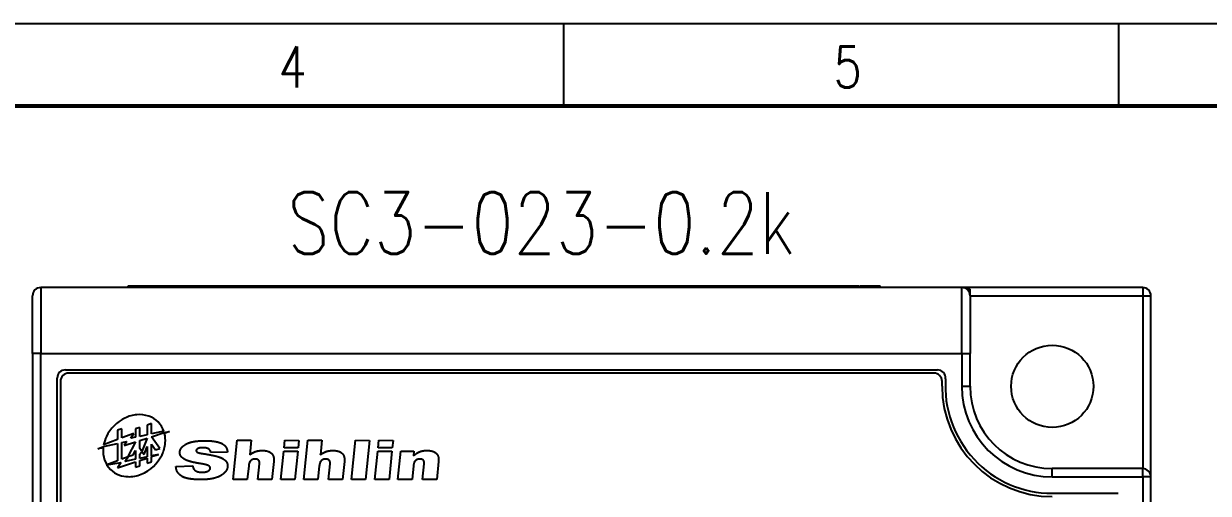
# Model space of a CAD drawing. Header units: millimetres. Extents: x -1721 to 4288, y -273 to 2028.
# Drawn here: x 528.4 to 586, y 442.3 to 465.1 of the extents above; entities that cross this region are included whole.
import ezdxf
from ezdxf.enums import TextEntityAlignment as Align

# ---------------------------------------------------------------- set-up
doc = ezdxf.new("R2010")
doc.units = ezdxf.units.MM
doc.header["$LTSCALE"] = 5
doc.header["$MEASUREMENT"] = 0
doc.layers.get('0').update_dxf_attribs({"linetype": 'CONTINUOUS'})
doc.layers.add('2', color=2, linetype='CONTINUOUS')
doc.layers.add('圖框', color=7, linetype='CONTINUOUS')
doc.styles.add('標楷體', font='simplex.shx', dxfattribs={"width": 0.8, "bigfont": 'chineset.shx'})

# ---------------------------------------------------------------- blocks, each defined once
blk = doc.blocks.new('圖框')
at = {"layer": '圖框'}
for p, q in [((279, 185), (0, 185)), ((139.5, 185), (139.5, 181)), ((166.5, 185), (166.5, 181))]:
    blk.add_line(p, q, dxfattribs=at)
at = {"layer": '圖框', "const_width": 0.2}
for points in [[(4, 4), (275, 4), (275, 181), (4, 181)], [(4, 181), (275, 181), (275, 4), (4, 4)]]:
    blk.add_lwpolyline(points, close=True, dxfattribs=at)
at = {"layer": '圖框', "style": '標楷體', "width": 0.8}
for s, p in [('4', (125.637, 181.896)), ('5', (152.637, 181.896))]:
    blk.add_text(s, height=2, dxfattribs=at).set_placement(p)

msp = doc.modelspace()

# ---------------------------------------------------------------- linework, layer by layer
at = {"layer": '圖框'}
for p, q in [((533.48, 452.372), (533.61, 452.372)), ((533.48, 452.292), (533.48, 452.372)), ((533.61, 452.292), (533.61, 452.372)), ((533.638, 452.292), (533.638, 452.372)), ((533.89, 452.292), (533.89, 452.372)), ((534.092, 452.292), (534.092, 452.372)), ((534.163, 452.292), (534.163, 452.372)), ((534.297, 452.292), (534.297, 452.372)), ((534.367, 452.292), (534.367, 452.372)), ((534.558, 452.292), (534.558, 452.372)), ((534.75, 452.292), (534.75, 452.372)), ((534.82, 452.292), (534.82, 452.372)), ((534.82, 452.372), (534.959, 452.372)), ((534.959, 452.292), (534.959, 452.372)), ((534.959, 452.372), (535.489, 452.372)), ((535.489, 452.372), (535.633, 452.372)), ((535.489, 452.292), (535.489, 452.372)), ((535.633, 452.372), (535.723, 452.372)), ((535.633, 452.292), (535.633, 452.372)), ((535.723, 452.372), (536.062, 452.372)), ((535.723, 452.292), (535.723, 452.372)), ((536.062, 452.292), (536.062, 452.372)), ((536.062, 452.372), (536.153, 452.372)), ((536.153, 452.292), (536.153, 452.372)), ((536.297, 452.292), (536.297, 452.372)), ((536.382, 452.292), (536.382, 452.372)), ((536.612, 452.292), (536.612, 452.372)), ((536.842, 452.292), (536.842, 452.372)), ((536.928, 452.292), (536.928, 452.372)), ((537.012, 452.292), (537.012, 452.372)), ((537.061, 452.292), (537.061, 452.372)), ((537.131, 452.292), (537.131, 452.372)), ((537.322, 452.292), (537.322, 452.372)), ((537.514, 452.292), (537.514, 452.372)), ((537.584, 452.372), (537.611, 452.372)), ((537.584, 452.292), (537.584, 452.372)), ((537.611, 452.292), (537.611, 452.372)), ((537.611, 452.372), (537.759, 452.372)), ((537.759, 452.292), (537.759, 452.372)), ((537.807, 452.292), (537.807, 452.372)), ((537.947, 452.372), (538.054, 452.372)), ((537.947, 452.292), (537.947, 452.372)), ((538.054, 452.292), (538.054, 452.372)), ((538.306, 452.292), (538.306, 452.372)), ((538.508, 452.292), (538.508, 452.372)), ((538.579, 452.292), (538.579, 452.372)), ((538.623, 452.292), (538.623, 452.372)), ((538.724, 452.372), (538.815, 452.372)), ((538.724, 452.292), (538.724, 452.372)), ((538.815, 452.372), (539.153, 452.372)), ((538.815, 452.292), (538.815, 452.372)), ((539.153, 452.292), (539.153, 452.372)), ((539.153, 452.372), (539.244, 452.372)), ((539.244, 452.292), (539.244, 452.372)), ((539.339, 452.292), (539.339, 452.372)), ((539.358, 452.372), (539.398, 452.372)), ((539.358, 452.292), (539.358, 452.372)), ((539.398, 452.292), (539.398, 452.372)), ((539.398, 452.372), (539.666, 452.372)), ((539.666, 452.292), (539.666, 452.372)), ((539.793, 452.292), (539.793, 452.372)), ((539.794, 452.292), (539.794, 452.372)), ((539.795, 452.292), (539.795, 452.372)), ((539.798, 452.292), (539.798, 452.372)), ((539.821, 452.372), (539.911, 452.372)), ((539.821, 452.292), (539.821, 452.372)), ((539.911, 452.372), (540.25, 452.372)), ((539.911, 452.292), (539.911, 452.372)), ((540.25, 452.292), (540.25, 452.372)), ((540.25, 452.372), (540.34, 452.372)), ((540.34, 452.372), (540.342, 452.372)), ((540.34, 452.292), (540.34, 452.372)), ((540.342, 452.292), (540.342, 452.372)), ((540.342, 452.372), (540.37, 452.372)), ((540.37, 452.292), (540.37, 452.372)), ((540.523, 452.292), (540.523, 452.372)), ((540.523, 452.372), (540.954, 452.372)), ((540.954, 452.292), (540.954, 452.372)), ((540.985, 452.292), (540.985, 452.372)), ((541.015, 452.292), (541.015, 452.372)), ((541.015, 452.372), (541.283, 452.372)), ((541.283, 452.372), (541.294, 452.372)), ((541.283, 452.292), (541.283, 452.372)), ((541.294, 452.372), (541.383, 452.372)), ((541.294, 452.292), (541.294, 452.372)), ((541.383, 452.372), (541.438, 452.372)), ((541.383, 452.292), (541.383, 452.372)), ((541.438, 452.372), (541.522, 452.372)), ((541.438, 452.292), (541.438, 452.372)), ((541.522, 452.372), (541.845, 452.372)), ((541.522, 452.292), (541.522, 452.372)), ((541.845, 452.292), (541.845, 452.372)), ((541.845, 452.372), (541.956, 452.372)), ((541.956, 452.292), (541.956, 452.372)), ((541.956, 452.372), (542.005, 452.372)), ((542.005, 452.372), (542.124, 452.372)), ((542.005, 452.292), (542.005, 452.372)), ((542.124, 452.292), (542.124, 452.372)), ((542.397, 452.292), (542.397, 452.372)), ((542.466, 452.292), (542.466, 452.372)), ((542.466, 452.372), (542.913, 452.372)), ((542.913, 452.292), (542.913, 452.372)), ((542.999, 452.292), (542.999, 452.372)), ((542.999, 452.372), (543.057, 452.372)), ((543.057, 452.292), (543.057, 452.372)), ((543.057, 452.372), (543.487, 452.372)), ((543.487, 452.292), (543.487, 452.372)), ((543.487, 452.372), (543.497, 452.372)), ((543.497, 452.292), (543.497, 452.372)), ((543.563, 452.292), (543.563, 452.372)), ((543.563, 452.372), (543.578, 452.372)), ((543.578, 452.292), (543.578, 452.372)), ((543.578, 452.372), (544.025, 452.372)), ((544.025, 452.372), (544.121, 452.372)), ((544.025, 452.292), (544.025, 452.372)), ((544.121, 452.372), (544.13, 452.372)), ((544.121, 452.292), (544.121, 452.372)), ((544.13, 452.292), (544.13, 452.372)), ((544.223, 452.292), (544.223, 452.372)), ((544.463, 452.292), (544.463, 452.372)), ((544.595, 452.292), (544.595, 452.372)), ((544.694, 452.292), (544.694, 452.372)), ((544.731, 452.372), (544.974, 452.372)), ((544.731, 452.292), (544.731, 452.372)), ((544.974, 452.372), (545.064, 452.372)), ((544.974, 452.292), (544.974, 452.372)), ((545.064, 452.292), (545.064, 452.372)), ((545.064, 452.372), (545.307, 452.372)), ((545.307, 452.372), (545.329, 452.372)), ((545.307, 452.292), (545.307, 452.372)), ((545.329, 452.292), (545.329, 452.372)), ((545.398, 452.372), (545.489, 452.372)), ((545.398, 452.292), (545.398, 452.372)), ((545.489, 452.372), (545.616, 452.372)), ((545.489, 452.292), (545.489, 452.372)), ((545.616, 452.372), (545.844, 452.372)), ((545.616, 452.292), (545.616, 452.372)), ((545.844, 452.292), (545.844, 452.372)), ((545.844, 452.372), (545.961, 452.372)), ((545.961, 452.292), (545.961, 452.372)), ((545.966, 452.372), (546.004, 452.372)), ((545.966, 452.292), (545.966, 452.372)), ((546.004, 452.372), (546.02, 452.372)), ((546.004, 452.292), (546.004, 452.372)), ((546.02, 452.292), (546.02, 452.372)), ((546.02, 452.372), (546.288, 452.372)), ((546.288, 452.292), (546.288, 452.372)), ((546.288, 452.372), (546.359, 452.372)), ((546.359, 452.292), (546.359, 452.372)), ((546.359, 452.372), (546.404, 452.372)), ((546.404, 452.292), (546.404, 452.372)), ((546.497, 452.292), (546.497, 452.372)), ((546.737, 452.292), (546.737, 452.372)), ((546.869, 452.292), (546.869, 452.372)), ((546.968, 452.372), (547.385, 452.372)), ((546.968, 452.292), (546.968, 452.372)), ((547.385, 452.292), (547.385, 452.372)), ((547.605, 452.292), (547.605, 452.372)), ((547.826, 452.372), (547.93, 452.372)), ((547.826, 452.292), (547.826, 452.372)), ((547.93, 452.372), (548.042, 452.372)), ((547.93, 452.292), (547.93, 452.372)), ((548.042, 452.292), (548.042, 452.372)), ((548.042, 452.372), (548.086, 452.372)), ((548.086, 452.292), (548.086, 452.372)), ((548.199, 452.372), (548.302, 452.372)), ((548.199, 452.292), (548.199, 452.372)), ((548.302, 452.292), (548.302, 452.372)), ((548.428, 452.292), (548.428, 452.372)), ((548.433, 452.292), (548.433, 452.372)), ((548.433, 452.372), (548.88, 452.372)), ((548.88, 452.292), (548.88, 452.372)), ((548.951, 452.292), (548.951, 452.372)), ((549.005, 452.292), (549.005, 452.372)), ((549.024, 452.372), (549.108, 452.372)), ((549.024, 452.292), (549.024, 452.372)), ((549.108, 452.372), (549.431, 452.372)), ((549.108, 452.292), (549.108, 452.372)), ((549.431, 452.292), (549.431, 452.372)), ((549.431, 452.372), (549.542, 452.372)), ((549.542, 452.292), (549.542, 452.372)), ((549.542, 452.372), (549.61, 452.372)), ((549.61, 452.372), (549.684, 452.372)), ((549.61, 452.292), (549.61, 452.372)), ((549.684, 452.292), (549.684, 452.372)), ((549.783, 452.292), (549.783, 452.372)), ((550.041, 452.292), (550.041, 452.372)), ((550.29, 452.292), (550.29, 452.372)), ((550.33, 452.292), (550.33, 452.372)), ((550.42, 452.292), (550.42, 452.372)), ((550.42, 452.372), (550.688, 452.372)), ((550.688, 452.292), (550.688, 452.372)), ((550.707, 452.372), (550.817, 452.372)), ((550.707, 452.292), (550.707, 452.372)), ((550.817, 452.292), (550.817, 452.372)), ((550.842, 452.372), (550.927, 452.372)), ((550.842, 452.292), (550.842, 452.372)), ((550.927, 452.372), (551.249, 452.372)), ((550.927, 452.292), (550.927, 452.372)), ((551.249, 452.292), (551.249, 452.372)), ((551.249, 452.372), (551.361, 452.372)), ((551.361, 452.292), (551.361, 452.372)), ((551.455, 452.372), (551.511, 452.372)), ((551.455, 452.292), (551.455, 452.372)), ((551.511, 452.372), (551.54, 452.372)), ((551.511, 452.292), (551.511, 452.372)), ((551.54, 452.292), (551.54, 452.372)), ((551.542, 452.292), (551.542, 452.372)), ((551.542, 452.372), (551.989, 452.372)), ((551.989, 452.292), (551.989, 452.372)), ((551.989, 452.372), (552.053, 452.372)), ((552.053, 452.292), (552.053, 452.372)), ((552.053, 452.372), (552.133, 452.372)), ((552.133, 452.292), (552.133, 452.372)), ((552.133, 452.372), (552.58, 452.372)), ((552.58, 452.292), (552.58, 452.372)), ((552.675, 452.292), (552.675, 452.372)), ((552.724, 452.372), (552.815, 452.372)), ((552.724, 452.292), (552.724, 452.372)), ((552.815, 452.372), (552.942, 452.372)), ((552.815, 452.292), (552.815, 452.372)), ((552.942, 452.372), (553.169, 452.372)), ((552.942, 452.292), (552.942, 452.372)), ((553.169, 452.292), (553.169, 452.372)), ((553.169, 452.372), (553.287, 452.372)), ((553.287, 452.292), (553.287, 452.372)), ((553.287, 452.372), (553.346, 452.372)), ((553.346, 452.292), (553.346, 452.372)), ((553.346, 452.372), (553.614, 452.372)), ((553.614, 452.292), (553.614, 452.372)), ((553.614, 452.372), (553.768, 452.372)), ((553.768, 452.372), (553.853, 452.372)), ((553.768, 452.292), (553.768, 452.372)), ((553.853, 452.372), (554.175, 452.372)), ((553.853, 452.292), (553.853, 452.372)), ((554.175, 452.292), (554.175, 452.372)), ((554.175, 452.372), (554.287, 452.372)), ((554.287, 452.372), (554.429, 452.372)), ((554.287, 452.292), (554.287, 452.372)), ((554.429, 452.292), (554.429, 452.372)), ((554.527, 452.292), (554.527, 452.372)), ((554.786, 452.292), (554.786, 452.372)), ((555.035, 452.292), (555.035, 452.372)), ((555.149, 452.292), (555.149, 452.372)), ((555.149, 452.372), (555.297, 452.372)), ((555.297, 452.292), (555.297, 452.372)), ((555.462, 452.292), (555.462, 452.372)), ((555.483, 452.292), (555.483, 452.372)), ((555.576, 452.292), (555.576, 452.372)), ((555.816, 452.292), (555.816, 452.372)), ((555.948, 452.292), (555.948, 452.372)), ((556.047, 452.372), (556.136, 452.372)), ((556.047, 452.292), (556.047, 452.372)), ((556.136, 452.292), (556.136, 452.372)), ((556.222, 452.292), (556.222, 452.372)), ((556.452, 452.292), (556.452, 452.372)), ((556.681, 452.292), (556.681, 452.372)), ((556.767, 452.292), (556.767, 452.372)), ((556.767, 452.372), (556.935, 452.372)), ((556.935, 452.292), (556.935, 452.372)), ((556.935, 452.372), (557.044, 452.372)), ((557.044, 452.292), (557.044, 452.372)), ((557.044, 452.372), (557.149, 452.372)), ((557.149, 452.372), (557.15, 452.372)), ((557.149, 452.292), (557.149, 452.372)), ((557.15, 452.372), (557.227, 452.372)), ((557.15, 452.292), (557.15, 452.372)), ((557.227, 452.372), (557.294, 452.372)), ((557.227, 452.292), (557.227, 452.372)), ((557.294, 452.292), (557.294, 452.372)), ((557.294, 452.372), (557.422, 452.372)), ((557.422, 452.292), (557.422, 452.372)), ((557.592, 452.292), (557.592, 452.372)), ((557.592, 452.372), (558.022, 452.372)), ((558.022, 452.292), (558.022, 452.372)), ((558.022, 452.372), (558.264, 452.372)), ((558.264, 452.372), (558.354, 452.372)), ((558.264, 452.292), (558.264, 452.372)), ((558.354, 452.292), (558.354, 452.372)), ((558.354, 452.372), (558.598, 452.372)), ((558.598, 452.372), (558.681, 452.372)), ((558.598, 452.292), (558.598, 452.372)), ((558.681, 452.292), (558.681, 452.372)), ((558.689, 452.372), (558.86, 452.372)), ((558.689, 452.292), (558.689, 452.372)), ((558.86, 452.292), (558.86, 452.372)), ((559.115, 452.292), (559.115, 452.372)), ((559.263, 452.292), (559.263, 452.372)), ((559.318, 452.292), (559.318, 452.372)), ((559.383, 452.372), (559.489, 452.372)), ((559.383, 452.292), (559.383, 452.372)), ((559.489, 452.292), (559.489, 452.372)), ((559.489, 452.372), (559.933, 452.372)), ((559.933, 452.372), (560.004, 452.372)), ((559.933, 452.292), (559.933, 452.372)), ((560.004, 452.372), (560.01, 452.372)), ((560.004, 452.292), (560.004, 452.372)), ((560.01, 452.292), (560.01, 452.372)), ((560.101, 452.372), (560.216, 452.372)), ((560.101, 452.292), (560.101, 452.372)), ((560.216, 452.372), (560.653, 452.372)), ((560.216, 452.292), (560.216, 452.372)), ((560.653, 452.292), (560.653, 452.372)), ((560.653, 452.372), (560.804, 452.372)), ((560.804, 452.292), (560.804, 452.372)), ((560.804, 452.372), (560.816, 452.372)), ((560.816, 452.292), (560.816, 452.372)), ((561.049, 452.292), (561.049, 452.372)), ((561.049, 452.372), (561.655, 452.372)), ((561.655, 452.292), (561.655, 452.372)), ((561.85, 452.372), (561.857, 452.372)), ((561.85, 452.292), (561.85, 452.372)), ((561.857, 452.372), (561.946, 452.372)), ((561.857, 452.292), (561.857, 452.372)), ((561.946, 452.372), (562.145, 452.372)), ((561.946, 452.292), (561.946, 452.372)), ((562.145, 452.372), (562.202, 452.372)), ((562.145, 452.292), (562.145, 452.372)), ((562.202, 452.372), (562.402, 452.372)), ((562.202, 452.292), (562.202, 452.372)), ((562.402, 452.292), (562.402, 452.372)), ((562.402, 452.372), (562.498, 452.372)), ((562.498, 452.292), (562.498, 452.372)), ((562.498, 452.372), (562.548, 452.372)), ((562.548, 452.292), (562.548, 452.372)), ((562.548, 452.372), (562.607, 452.372)), ((562.607, 452.372), (562.704, 452.372)), ((562.607, 452.292), (562.607, 452.372)), ((562.704, 452.372), (562.774, 452.372)), ((562.704, 452.292), (562.704, 452.372)), ((562.774, 452.372), (563.087, 452.372)), ((562.774, 452.292), (562.774, 452.372)), ((563.087, 452.372), (563.158, 452.372)), ((563.087, 452.292), (563.087, 452.372)), ((563.158, 452.292), (563.158, 452.372)), ((563.158, 452.372), (563.26, 452.372)), ((563.26, 452.372), (563.369, 452.372)), ((563.26, 452.292), (563.26, 452.372)), ((563.369, 452.372), (563.55, 452.372)), ((563.369, 452.292), (563.369, 452.372)), ((563.55, 452.292), (563.55, 452.372)), ((563.82, 452.292), (563.82, 452.372)), ((563.977, 452.292), (563.977, 452.372)), ((564.107, 452.372), (564.132, 452.372)), ((564.107, 452.292), (564.107, 452.372)), ((564.132, 452.292), (564.132, 452.372)), ((564.132, 452.372), (564.605, 452.372)), ((564.605, 452.372), (564.888, 452.372)), ((564.605, 452.292), (564.605, 452.372)), ((564.888, 452.292), (564.888, 452.372)), ((564.891, 452.372), (565.075, 452.372)), ((564.891, 452.292), (564.891, 452.372)), ((565.075, 452.292), (565.075, 452.372)), ((565.075, 452.372), (565.359, 452.372)), ((565.359, 452.292), (565.359, 452.372)), ((565.359, 452.372), (565.522, 452.372)), ((565.522, 452.372), (565.612, 452.372)), ((565.522, 452.292), (565.522, 452.372)), ((565.612, 452.372), (565.953, 452.372)), ((565.612, 452.292), (565.612, 452.372)), ((565.953, 452.292), (565.953, 452.372)), ((565.953, 452.372), (566.071, 452.372)), ((566.071, 452.292), (566.071, 452.372)), ((566.313, 452.292), (566.313, 452.372)), ((566.395, 452.372), (566.498, 452.372)), ((566.395, 452.292), (566.395, 452.372)), ((566.498, 452.292), (566.498, 452.372)), ((566.498, 452.372), (566.556, 452.372)), ((566.556, 452.292), (566.556, 452.372)), ((566.556, 452.372), (566.57, 452.372)), ((566.57, 452.292), (566.57, 452.372)), ((566.669, 452.292), (566.669, 452.372)), ((566.922, 452.292), (566.922, 452.372)), ((567.062, 452.292), (567.062, 452.372)), ((567.167, 452.292), (567.167, 452.372)), ((567.167, 452.372), (567.303, 452.372)), ((567.303, 452.372), (567.399, 452.372)), ((567.303, 452.292), (567.303, 452.372)), ((567.399, 452.372), (567.757, 452.372)), ((567.399, 452.292), (567.399, 452.372)), ((567.757, 452.292), (567.757, 452.372)), ((567.757, 452.372), (567.853, 452.372)), ((567.853, 452.372), (568.016, 452.372)), ((567.853, 452.292), (567.853, 452.372)), ((568.016, 452.292), (568.016, 452.372)), ((568.016, 452.372), (568.3, 452.372)), ((568.3, 452.292), (568.3, 452.372)), ((568.3, 452.372), (568.35, 452.372)), ((568.35, 452.292), (568.35, 452.372)), ((568.35, 452.372), (568.464, 452.372)), ((568.464, 452.372), (568.553, 452.372)), ((568.464, 452.292), (568.464, 452.372)), ((568.553, 452.372), (568.894, 452.372)), ((568.553, 452.292), (568.553, 452.372)), ((568.894, 452.292), (568.894, 452.372)), ((568.894, 452.372), (569.012, 452.372)), ((569.012, 452.292), (569.012, 452.372)), ((569.071, 452.292), (569.071, 452.372)), ((569.119, 452.372), (569.216, 452.372)), ((569.119, 452.292), (569.119, 452.372)), ((569.216, 452.372), (569.286, 452.372)), ((569.216, 452.292), (569.216, 452.372)), ((569.286, 452.372), (569.6, 452.372)), ((569.286, 452.292), (569.286, 452.372)), ((569.6, 452.372), (569.67, 452.372)), ((569.6, 452.292), (569.6, 452.372)), ((569.67, 452.292), (569.67, 452.372)), ((569.67, 452.372), (569.772, 452.372)), ((569.772, 452.292), (569.772, 452.372)), ((570.047, 452.292), (570.047, 452.372)), ((528.823, 449.092), (528.823, 451.892)), ((529.223, 452.292), (529.223, 449.092)), ((574.023, 452.292), (529.223, 452.292)), ((582.823, 452.292), (574.023, 452.292)), ((574.023, 449.092), (574.023, 452.292)), ((574.263, 452.212), (574.423, 452.212)), ((574.423, 451.892), (574.423, 452.212)), ((574.423, 451.892), (582.823, 451.892)), ((574.423, 451.892), (574.423, 449.092)), ((582.823, 452.292), (582.823, 451.892)), ((582.823, 451.892), (583.223, 451.892)), ((582.823, 451.892), (582.823, 443.492)), ((583.223, 443.092), (583.223, 451.892)), ((529.223, 449.092), (528.823, 449.092)), ((528.823, 449.092), (528.823, 410.207)), ((529.223, 410.207), (529.223, 449.092)), ((529.223, 449.092), (574.023, 449.092)), ((574.023, 449.092), (574.023, 447.492)), ((574.023, 449.092), (574.423, 449.092)), ((574.423, 447.492), (574.423, 449.092)), ((530.423, 448.292), (572.837, 448.292)), ((530.023, 426.852), (530.023, 447.892)), ((530.183, 447.732), (530.183, 427.012)), ((572.663, 448.132), (530.583, 448.132)), ((573.063, 447.492), (573.063, 447.732)), ((574.023, 447.492), (574.423, 447.492)), ((533.167, 445.427), (532.96, 445.36)), ((533.167, 444.982), (533.167, 445.427)), ((534.045, 445.494), (533.839, 445.427)), ((533.839, 445.427), (533.839, 445.016)), ((534.045, 445.06), (534.045, 445.494)), ((534.614, 445.679), (534.407, 445.611)), ((534.407, 445.611), (534.407, 445.137)), ((534.614, 445.18), (534.614, 445.679)), ((532.96, 444.903), (532.282, 444.643)), ((532.96, 445.36), (532.96, 444.903)), ((533.753, 445.207), (533.167, 444.982)), ((533.601, 444.965), (533.753, 445.207)), ((533.839, 445.016), (533.601, 444.965)), ((534.407, 445.137), (534.045, 445.06)), ((534.045, 444.855), (534.407, 444.973)), ((534.045, 444.475), (534.045, 444.855)), ((534.407, 444.973), (534.143, 444.327)), ((535.21, 445.307), (534.614, 445.18)), ((534.614, 445.04), (535.23, 445.24)), ((535.014, 444.468), (534.614, 445.04)), ((535.23, 445.24), (535.492, 445.291)), ((535.492, 445.291), (535.249, 445.193)), ((538.587, 442.965), (538.781, 444.874)), ((538.781, 444.874), (539.464, 444.871)), ((539.464, 444.871), (539.392, 444.166)), ((541.061, 444.505), (541.097, 444.868)), ((541.097, 444.868), (541.782, 444.866)), ((541.782, 444.866), (541.744, 444.504)), ((542.021, 442.964), (542.216, 444.872)), ((542.216, 444.872), (542.9, 444.87)), ((542.9, 444.87), (542.827, 444.165)), ((544.334, 442.96), (544.529, 444.869)), ((544.529, 444.869), (545.212, 444.866)), ((545.212, 444.866), (545.017, 442.957)), ((545.639, 444.507), (545.676, 444.869)), ((545.676, 444.869), (546.36, 444.866)), ((546.36, 444.866), (546.322, 444.505)), ((531.994, 444.454), (532.269, 444.565)), ((532.261, 444.506), (531.994, 444.454)), ((532.269, 444.565), (532.96, 444.712)), ((532.96, 444.712), (532.96, 443.873)), ((533.167, 444.756), (533.412, 444.808)), ((533.167, 443.952), (533.167, 444.756)), ((533.412, 444.808), (533.287, 444.609)), ((533.287, 444.609), (533.839, 444.788)), ((533.839, 444.788), (533.46, 444.085)), ((533.718, 444.154), (533.839, 444.378)), ((533.839, 444.378), (533.839, 443.946)), ((534.143, 444.327), (534.045, 444.475)), ((534.045, 444.192), (534.147, 444.32)), ((534.147, 444.32), (534.246, 444.171)), ((534.246, 444.171), (534.407, 444.564)), ((534.407, 444.564), (534.407, 444.067)), ((534.614, 444.111), (534.614, 444.678)), ((534.614, 444.678), (534.8, 444.411)), ((534.8, 444.411), (535.014, 444.468)), ((538.307, 444.299), (537.496, 444.27)), ((540.902, 442.96), (541.044, 444.341)), ((541.044, 444.341), (541.728, 444.339)), ((541.744, 444.504), (541.061, 444.505)), ((541.728, 444.339), (541.586, 442.957)), ((545.481, 442.96), (545.623, 444.342)), ((545.623, 444.342), (546.306, 444.338)), ((546.322, 444.505), (545.639, 444.507)), ((546.306, 444.338), (546.165, 442.957)), ((546.6, 442.964), (546.741, 444.346)), ((546.741, 444.346), (547.378, 444.345)), ((547.378, 444.345), (547.353, 444.117)), ((532.96, 443.873), (532.445, 443.675)), ((532.445, 443.675), (533.122, 443.794)), ((532.96, 443.535), (533.839, 443.821)), ((533.122, 443.794), (532.96, 443.535)), ((533.468, 444.068), (533.167, 443.952)), ((533.324, 443.837), (533.468, 444.068)), ((533.839, 443.946), (533.324, 443.837)), ((533.46, 444.085), (533.718, 444.154)), ((533.839, 443.821), (533.839, 443.568)), ((534.045, 443.99), (534.045, 444.192)), ((534.407, 444.067), (534.045, 443.99)), ((534.045, 443.888), (534.407, 444.006)), ((534.045, 443.635), (534.045, 443.888)), ((534.407, 444.006), (534.407, 443.753)), ((534.407, 443.753), (534.614, 443.82)), ((534.614, 444.073), (534.954, 444.183)), ((534.954, 444.183), (534.614, 444.111)), ((534.614, 443.82), (534.614, 444.073)), ((539.782, 442.96), (539.86, 443.718)), ((540.559, 443.834), (540.469, 442.957)), ((543.217, 442.959), (543.294, 443.717)), ((543.994, 443.833), (543.905, 442.957)), ((547.796, 442.96), (547.873, 443.719)), ((548.571, 443.835), (548.483, 442.957)), ((533.839, 443.568), (534.045, 443.635)), ((535.8, 443.597), (536.62, 443.627)), ((539.337, 443.624), (539.27, 442.961)), ((542.772, 443.622), (542.705, 442.961)), ((547.35, 443.624), (547.283, 442.962)), ((578.423, 443.092), (578.423, 443.492)), ((582.823, 443.492), (578.423, 443.492)), ((578.423, 443.092), (582.823, 443.092)), ((582.823, 443.092), (582.823, 443.492)), ((582.823, 443.092), (582.823, 410.207)), ((583.223, 443.092), (582.823, 443.092)), ((583.223, 410.207), (583.223, 443.092)), ((539.27, 442.961), (538.587, 442.965)), ((540.469, 442.957), (539.782, 442.96)), ((541.586, 442.957), (540.902, 442.96)), ((542.705, 442.961), (542.021, 442.964)), ((543.905, 442.957), (543.217, 442.959)), ((545.017, 442.957), (544.334, 442.96)), ((546.165, 442.957), (545.481, 442.96)), ((547.283, 442.962), (546.6, 442.964)), ((548.483, 442.957), (547.796, 442.96)), ((578.423, 442.292), (581.623, 442.292))]:
    msp.add_line(p, q, dxfattribs=at)
msp.add_circle((578.423, 447.492), 2, dxfattribs=at)
for centre, radius, start, end in [((529.223, 451.892), 0.4, 90, 180), ((574.023, 451.892), 0.4, 0, 90), ((582.823, 451.892), 0.4, 0, 90), ((530.423, 447.892), 0.4, 90, 180), ((572.837, 447.892), 0.4, 355.90396, 90), ((530.583, 447.732), 0.4, 90, 180), ((572.663, 447.732), 0.4, 0, 90), ((578.423, 447.492), 5.2, 175.90396, 270), ((578.423, 447.492), 5.36, 180, 270), ((578.423, 447.492), 4.4, 180, 270), ((578.423, 447.492), 4, 180, 270), ((534.039, 444.464), 1.652, 94.8852, 115.76188), ((534.019, 444.691), 1.424, 71.18042, 94.8852), ((534.101, 444.931), 1.171, 18.7521, 71.18042), ((534.165, 444.203), 1.942, 115.76187, 154.23812), ((533.904, 444.329), 1.652, 154.23812, 169.05084), ((533.863, 444.867), 1.424, 355.1148, 13.23484), ((533.678, 444.367), 1.424, 175.1148, 198.81958), ((533.905, 444.347), 1.652, 174.48089, 175.1148), ((533.636, 444.887), 1.652, 334.23812, 355.1148), ((533.439, 444.285), 1.171, 198.81958, 251.18042), ((533.375, 445.013), 1.942, 292.23252, 334.23812), ((533.52, 444.524), 1.424, 251.18042, 267.65366), ((533.517, 444.694), 1.594, 268.03956, 291.84662), ((582.823, 443.092), 0.4, 0, 90)]:
    msp.add_arc(centre, radius, start, end, dxfattribs=at)
for points, degree in [([(533.61, 452.372), (533.621, 452.372), (533.638, 452.372)], 2), ([(533.638, 452.372), (533.698, 452.372), (533.816, 452.372), (533.89, 452.372)], 2), ([(533.89, 452.372), (533.958, 452.372), (534.055, 452.372), (534.092, 452.372)], 2), ([(534.092, 452.372), (534.125, 452.372), (534.148, 452.372), (534.163, 452.372)], 2), ([(534.297, 452.372), (534.31, 452.372), (534.33, 452.372), (534.367, 452.372)], 2), ([(534.367, 452.372), (534.4, 452.372), (534.494, 452.372), (534.558, 452.372)], 2), ([(534.558, 452.372), (534.621, 452.372), (534.715, 452.372), (534.75, 452.372)], 2), ([(534.75, 452.372), (534.788, 452.372), (534.807, 452.372), (534.82, 452.372)], 2), ([(536.297, 452.372), (536.315, 452.372), (536.341, 452.372), (536.382, 452.372)], 2), ([(536.382, 452.372), (536.423, 452.372), (536.541, 452.372), (536.612, 452.372)], 2), ([(536.612, 452.372), (536.685, 452.372), (536.8, 452.372), (536.842, 452.372)], 2), ([(536.842, 452.372), (536.883, 452.372), (536.91, 452.372), (536.928, 452.372)], 2), ([(536.928, 452.372), (536.966, 452.372), (537.012, 452.372)], 2), ([(537.012, 452.372), (537.037, 452.372), (537.061, 452.372)], 2), ([(537.061, 452.372), (537.074, 452.372), (537.093, 452.372), (537.131, 452.372)], 2), ([(537.131, 452.372), (537.163, 452.372), (537.258, 452.372), (537.322, 452.372)], 2), ([(537.322, 452.372), (537.385, 452.372), (537.479, 452.372), (537.514, 452.372)], 2), ([(537.514, 452.372), (537.551, 452.372), (537.571, 452.372), (537.584, 452.372)], 2), ([(537.759, 452.372), (537.781, 452.372), (537.807, 452.372)], 2), ([(537.807, 452.372), (537.837, 452.372), (537.914, 452.372), (537.947, 452.372)], 2), ([(538.054, 452.372), (538.115, 452.372), (538.233, 452.372), (538.306, 452.372)], 2), ([(538.306, 452.372), (538.375, 452.372), (538.472, 452.372), (538.508, 452.372)], 2), ([(538.508, 452.372), (538.542, 452.372), (538.564, 452.372), (538.579, 452.372)], 2), ([(538.579, 452.372), (538.59, 452.372), (538.601, 452.372), (538.612, 452.372), (538.623, 452.372)], 4), ([(539.244, 452.372), (539.29, 452.372), (539.339, 452.372)], 2), ([(539.339, 452.372), (539.349, 452.372), (539.358, 452.372)], 2), ([(539.793, 452.372), (539.793, 452.372), (539.794, 452.372)], 2), ([(539.794, 452.372), (539.794, 452.372), (539.795, 452.372), (539.795, 452.372), (539.795, 452.372)], 4), ([(539.795, 452.372), (539.796, 452.372), (539.797, 452.372), (539.798, 452.372), (539.798, 452.372)], 4), ([(540.37, 452.372), (540.448, 452.372), (540.523, 452.372)], 2), ([(540.954, 452.372), (540.97, 452.372), (540.985, 452.372)], 2), ([(540.985, 452.372), (541.002, 452.372), (541.015, 452.372)], 2), ([(542.124, 452.372), (542.171, 452.372), (542.32, 452.372), (542.397, 452.372)], 2), ([(542.397, 452.372), (542.433, 452.372), (542.466, 452.372)], 2), ([(542.913, 452.372), (542.954, 452.372), (542.999, 452.372)], 2), ([(543.497, 452.372), (543.537, 452.372), (543.563, 452.372)], 2), ([(544.13, 452.372), (544.15, 452.372), (544.179, 452.372), (544.223, 452.372)], 2), ([(544.223, 452.372), (544.268, 452.372), (544.389, 452.372), (544.463, 452.372)], 2), ([(544.463, 452.372), (544.502, 452.372), (544.567, 452.372), (544.595, 452.372)], 2), ([(544.595, 452.372), (544.628, 452.372), (544.669, 452.372), (544.694, 452.372)], 2), ([(544.694, 452.372), (544.711, 452.372), (544.731, 452.372)], 2), ([(545.329, 452.372), (545.356, 452.372), (545.398, 452.372)], 2), ([(545.961, 452.372), (545.964, 452.372), (545.966, 452.372)], 2), ([(546.404, 452.372), (546.423, 452.372), (546.453, 452.372), (546.497, 452.372)], 2), ([(546.497, 452.372), (546.541, 452.372), (546.662, 452.372), (546.737, 452.372)], 2), ([(546.737, 452.372), (546.776, 452.372), (546.841, 452.372), (546.869, 452.372)], 2), ([(546.869, 452.372), (546.902, 452.372), (546.943, 452.372), (546.968, 452.372)], 2), ([(547.385, 452.372), (547.435, 452.372), (547.511, 452.372), (547.605, 452.372)], 2), ([(547.605, 452.372), (547.664, 452.372), (547.773, 452.372), (547.826, 452.372)], 2), ([(548.302, 452.372), (548.308, 452.372), (548.37, 452.372), (548.428, 452.372)], 2), ([(548.428, 452.372), (548.43, 452.372), (548.433, 452.372)], 2), ([(548.951, 452.372), (548.979, 452.372), (549.003, 452.372), (549.005, 452.372)], 2), ([(549.005, 452.372), (549.014, 452.372), (549.024, 452.372)], 2), ([(549.684, 452.372), (549.705, 452.372), (549.735, 452.372), (549.783, 452.372)], 2), ([(549.783, 452.372), (549.829, 452.372), (549.962, 452.372), (550.041, 452.372)], 2), ([(550.041, 452.372), (550.103, 452.372), (550.235, 452.372), (550.29, 452.372)], 2), ([(550.29, 452.372), (550.31, 452.372), (550.33, 452.372)], 2), ([(550.33, 452.372), (550.378, 452.372), (550.42, 452.372)], 2), ([(550.688, 452.372), (550.697, 452.372), (550.707, 452.372)], 2), ([(550.817, 452.372), (550.827, 452.372), (550.842, 452.372)], 2), ([(551.54, 452.372), (551.541, 452.372), (551.542, 452.372)], 2), ([(552.58, 452.372), (552.623, 452.372), (552.675, 452.372)], 2), ([(552.675, 452.372), (552.701, 452.372), (552.724, 452.372)], 2), ([(554.429, 452.372), (554.449, 452.372), (554.48, 452.372), (554.527, 452.372)], 2), ([(554.527, 452.372), (554.574, 452.372), (554.706, 452.372), (554.786, 452.372)], 2), ([(554.786, 452.372), (554.847, 452.372), (554.979, 452.372), (555.035, 452.372)], 2), ([(555.462, 452.372), (555.473, 452.372), (555.483, 452.372)], 2), ([(555.483, 452.372), (555.503, 452.372), (555.532, 452.372), (555.576, 452.372)], 2), ([(555.576, 452.372), (555.621, 452.372), (555.742, 452.372), (555.816, 452.372)], 2), ([(555.816, 452.372), (555.855, 452.372), (555.92, 452.372), (555.948, 452.372)], 2), ([(555.948, 452.372), (555.981, 452.372), (556.022, 452.372), (556.047, 452.372)], 2), ([(556.136, 452.372), (556.154, 452.372), (556.181, 452.372), (556.222, 452.372)], 2), ([(556.222, 452.372), (556.263, 452.372), (556.38, 452.372), (556.452, 452.372)], 2), ([(556.452, 452.372), (556.525, 452.372), (556.64, 452.372), (556.681, 452.372)], 2), ([(556.681, 452.372), (556.722, 452.372), (556.749, 452.372), (556.767, 452.372)], 2), ([(558.681, 452.372), (558.684, 452.372), (558.689, 452.372)], 2), ([(558.86, 452.372), (558.954, 452.372), (559.068, 452.372), (559.115, 452.372)], 2), ([(559.115, 452.372), (559.182, 452.372), (559.23, 452.372), (559.263, 452.372)], 2), ([(559.263, 452.372), (559.296, 452.372), (559.318, 452.372)], 2), ([(559.318, 452.372), (559.346, 452.372), (559.383, 452.372)], 2), ([(563.55, 452.372), (563.65, 452.372), (563.771, 452.372), (563.82, 452.372)], 2), ([(563.82, 452.372), (563.891, 452.372), (563.943, 452.372), (563.977, 452.372)], 2), ([(564.888, 452.372), (564.89, 452.372), (564.891, 452.372)], 2), ([(566.313, 452.372), (566.352, 452.372), (566.377, 452.372), (566.395, 452.372)], 2), ([(566.57, 452.372), (566.591, 452.372), (566.622, 452.372), (566.669, 452.372)], 2), ([(566.669, 452.372), (566.716, 452.372), (566.844, 452.372), (566.922, 452.372)], 2), ([(566.922, 452.372), (566.964, 452.372), (567.033, 452.372), (567.062, 452.372)], 2), ([(567.062, 452.372), (567.098, 452.372), (567.14, 452.372), (567.167, 452.372)], 2), ([(569.071, 452.372), (569.074, 452.372), (569.119, 452.372)], 2), ([(536.541, 444.779), (536.68, 444.817), (536.844, 444.839), (537.029, 444.849), (537.231, 444.848)], 4), ([(537.231, 444.848), (537.475, 444.848), (537.693, 444.829), (537.881, 444.787), (538.025, 444.715)], 4), ([(536.145, 444.582), (536.218, 444.648), (536.311, 444.702), (536.419, 444.745), (536.541, 444.779)], 4), ([(536.839, 444.289), (536.875, 444.267), (536.941, 444.249), (537.022, 444.233), (537.119, 444.22)], 4), ([(539.392, 444.166), (539.466, 444.22), (539.539, 444.266), (539.612, 444.301), (539.685, 444.325)], 4), ([(539.685, 444.325), (539.759, 444.35), (539.839, 444.366), (539.925, 444.373), (540.016, 444.372)], 4), ([(542.827, 444.165), (542.901, 444.219), (542.974, 444.265), (543.047, 444.301), (543.121, 444.325)], 4), ([(543.121, 444.325), (543.194, 444.349), (543.274, 444.365), (543.36, 444.373), (543.451, 444.373)], 4), ([(547.353, 444.117), (547.429, 444.183), (547.506, 444.239), (547.584, 444.284), (547.662, 444.314)], 4), ([(547.662, 444.314), (547.741, 444.345), (547.829, 444.365), (547.923, 444.374), (548.025, 444.373)], 4), ([(536.965, 443.739), (536.715, 443.777), (536.497, 443.826), (536.315, 443.885), (536.189, 443.964)], 4), ([(537.39, 443.631), (537.337, 443.664), (537.236, 443.691), (537.112, 443.716), (536.965, 443.739)], 4), ([(537.119, 444.22), (537.366, 444.183), (537.584, 444.144), (537.769, 444.102), (537.903, 444.055)], 4), ([(538.124, 443.255), (538.039, 443.179), (537.936, 443.117), (537.817, 443.069), (537.685, 443.032)], 4), ([(537.685, 443.032), (537.541, 442.992), (537.378, 442.968), (537.2, 442.957), (537.01, 442.957)], 4)]:
    msp.add_open_spline(points, degree=degree, dxfattribs=at)
for points, degree, knots in [([(534.163, 452.372), (534.19, 452.372), (534.26, 452.372), (534.297, 452.372)], 2, [-1.3220245, -1.3220245, -1.3220245, -1, -0.4245655, -0.4245655, -0.4245655]), ([(536.153, 452.372), (536.177, 452.372), (536.244, 452.372), (536.297, 452.372)], 2, [-1.556289, -1.556289, -1.556289, -1, -0.023058, -0.023058, -0.023058]), ([(538.623, 452.372), (538.655, 452.372), (538.705, 452.372), (538.724, 452.372)], 2, [-2, -2, -2, -1, -0.729988, -0.729988, -0.729988]), ([(539.666, 452.372), (539.691, 452.372), (539.759, 452.372), (539.793, 452.372)], 2, [-1.77793, -1.77793, -1.77793, -1, 0, 0, 0]), ([(548.086, 452.372), (548.126, 452.372), (548.186, 452.372), (548.199, 452.372)], 2, [-2, -2, -2, -1, -0.866374, -0.866374, -0.866374]), ([(548.88, 452.372), (548.881, 452.372), (548.922, 452.372), (548.951, 452.372)], 2, [-1.025145, -1.025145, -1.025145, -1, 0, 0, 0]), ([(551.361, 452.372), (551.369, 452.372), (551.421, 452.372), (551.455, 452.372)], 2, [-1.10049, -1.10049, -1.10049, -1, 0, 0, 0]), ([(555.035, 452.372), (555.051, 452.372), (555.108, 452.372), (555.149, 452.372)], 2, [-1.2469443, -1.2469443, -1.2469443, -1, -0.4366739, -0.4366739, -0.4366739]), ([(555.297, 452.372), (555.329, 452.372), (555.418, 452.372), (555.462, 452.372)], 2, [-1.449653, -1.449653, -1.449653, -1, 0, 0, 0]), ([(557.422, 452.372), (557.503, 452.372), (557.576, 452.372), (557.592, 452.372)], 2, [-1.857302, -1.857302, -1.857302, -1, -0.736097, -0.736097, -0.736097]), ([(560.01, 452.372), (560.043, 452.372), (560.093, 452.372), (560.101, 452.372)], 2, [-2, -2, -2, -1, -0.907217, -0.907217, -0.907217]), ([(560.816, 452.372), (560.868, 452.372), (560.947, 452.372), (561.049, 452.372)], 2, [-2, -2, -2, -1, -0.277988, -0.277988, -0.277988]), ([(561.655, 452.372), (561.672, 452.372), (561.752, 452.372), (561.85, 452.372)], 2, [-1.331469, -1.331469, -1.331469, -1, -0.294047, -0.294047, -0.294047]), ([(563.977, 452.372), (563.999, 452.372), (564.09, 452.372), (564.107, 452.372)], 2, [-1.2211242, -1.2211242, -1.2211242, -1, -0.2426501, -0.2426501, -0.2426501]), ([(566.071, 452.372), (566.147, 452.372), (566.266, 452.372), (566.313, 452.372)], 2, [-1.821042, -1.821042, -1.821042, -1, 0, 0, 0]), ([(569.772, 452.372), (569.802, 452.372), (569.935, 452.372), (570.002, 452.372), (570.047, 452.372)], 2, [-2.267488, -2.267488, -2.267488, -2, -1, 0, 0, 0]), ([(536.189, 443.964), (536.153, 443.986), (536.109, 444.018), (536.063, 444.063), (536.023, 444.124), (535.995, 444.186), (535.986, 444.24), (535.986, 444.284), (535.99, 444.316)], 4, [0, 0, 0, 0, 0, 0.334495, 0.459158, 0.57999, 0.699097, 1, 1, 1, 1, 1]), ([(535.99, 444.316), (535.992, 444.337), (535.998, 444.367), (536.011, 444.404), (536.034, 444.449), (536.064, 444.496), (536.095, 444.534), (536.123, 444.562), (536.145, 444.582)], 4, [0, 0, 0, 0, 0, 0.292773, 0.413211, 0.536784, 0.664208, 1, 1, 1, 1, 1]), ([(536.874, 444.468), (536.861, 444.461), (536.844, 444.452), (536.826, 444.438), (536.81, 444.42), (536.797, 444.403), (536.79, 444.388), (536.787, 444.376), (536.786, 444.367)], 4, [0, 0, 0, 0, 0, 0.348825, 0.47706, 0.599225, 0.716743, 1, 1, 1, 1, 1]), ([(536.786, 444.367), (536.786, 444.36), (536.786, 444.351), (536.789, 444.34), (536.795, 444.327), (536.806, 444.313), (536.818, 444.302), (536.83, 444.294), (536.839, 444.289)], 4, [0, 0, 0, 0, 0, 0.282742, 0.398198, 0.518304, 0.645524, 1, 1, 1, 1, 1]), ([(537.104, 444.509), (537.079, 444.509), (537.047, 444.508), (537.009, 444.505), (536.966, 444.499), (536.93, 444.491), (536.904, 444.482), (536.886, 444.474), (536.874, 444.468)], 4, [0, 0, 0, 0, 0, 0.349326, 0.479554, 0.603816, 0.72248, 1, 1, 1, 1, 1]), ([(537.382, 444.452), (537.368, 444.46), (537.346, 444.47), (537.315, 444.482), (537.271, 444.493), (537.22, 444.502), (537.173, 444.507), (537.134, 444.509), (537.104, 444.509)], 4, [0, 0, 0, 0, 0, 0.277063, 0.39539, 0.519382, 0.649539, 1, 1, 1, 1, 1]), ([(537.496, 444.27), (537.493, 444.29), (537.487, 444.316), (537.477, 444.347), (537.458, 444.38), (537.437, 444.409), (537.416, 444.429), (537.397, 444.443), (537.382, 444.452)], 4, [0, 0, 0, 0, 0, 0.325661, 0.450301, 0.572661, 0.694072, 1, 1, 1, 1, 1]), ([(538.025, 444.715), (538.066, 444.695), (538.118, 444.663), (538.175, 444.615), (538.229, 444.546), (538.272, 444.471), (538.294, 444.401), (538.304, 444.343), (538.307, 444.299)], 4, [0, 0, 0, 0, 0, 0.318766, 0.44159, 0.563235, 0.685394, 1, 1, 1, 1, 1]), ([(540.016, 444.372), (540.06, 444.372), (540.12, 444.369), (540.19, 444.359), (540.268, 444.337), (540.335, 444.312), (540.384, 444.284), (540.418, 444.259), (540.44, 444.239)], 4, [-1, -1, -1, -1, -1, -0.660212, -0.532293, -0.408867, -0.289144, 0, 0, 0, 0, 0]), ([(540.44, 444.239), (540.462, 444.219), (540.49, 444.188), (540.518, 444.143), (540.543, 444.078), (540.561, 444.004), (540.566, 443.936), (540.563, 443.878), (540.559, 443.834)], 4, [-1, -1, -1, -1, -1, -0.708925, -0.590111, -0.46793, -0.340964, 0, 0, 0, 0, 0]), ([(543.451, 444.373), (543.495, 444.372), (543.554, 444.368), (543.625, 444.358), (543.702, 444.337), (543.77, 444.311), (543.819, 444.284), (543.853, 444.259), (543.875, 444.239)], 4, [-1, -1, -1, -1, -1, -0.660219, -0.532192, -0.408661, -0.288887, 0, 0, 0, 0, 0]), ([(543.875, 444.239), (543.897, 444.219), (543.924, 444.188), (543.953, 444.143), (543.977, 444.078), (543.995, 444.004), (544, 443.935), (543.998, 443.877), (543.994, 443.833)], 4, [-1, -1, -1, -1, -1, -0.709474, -0.590664, -0.468392, -0.341285, 0, 0, 0, 0, 0]), ([(548.025, 444.373), (548.07, 444.373), (548.13, 444.369), (548.202, 444.359), (548.281, 444.337), (548.349, 444.312), (548.397, 444.284), (548.431, 444.259), (548.453, 444.24)], 4, [0, 0, 0, 0, 0, 0.341597, 0.469803, 0.593212, 0.712621, 1, 1, 1, 1, 1]), ([(548.453, 444.24), (548.475, 444.22), (548.503, 444.189), (548.531, 444.144), (548.556, 444.08), (548.574, 444.005), (548.579, 443.937), (548.576, 443.879), (548.571, 443.835)], 4, [0, 0, 0, 0, 0, 0.290239, 0.409013, 0.531293, 0.658447, 1, 1, 1, 1, 1]), ([(537.903, 444.055), (537.941, 444.041), (537.991, 444.022), (538.048, 443.995), (538.109, 443.959), (538.16, 443.924), (538.195, 443.893), (538.218, 443.869), (538.232, 443.851)], 4, [0, 0, 0, 0, 0, 0.347727, 0.477469, 0.601482, 0.72026, 1, 1, 1, 1, 1]), ([(538.232, 443.851), (538.247, 443.832), (538.266, 443.805), (538.285, 443.768), (538.3, 443.722), (538.311, 443.675), (538.314, 443.634), (538.313, 443.602), (538.31, 443.579)], 4, [0, 0, 0, 0, 0, 0.31622, 0.439938, 0.56295, 0.686256, 1, 1, 1, 1, 1]), ([(539.441, 443.884), (539.428, 443.874), (539.412, 443.857), (539.394, 443.83), (539.375, 443.791), (539.357, 443.742), (539.346, 443.696), (539.34, 443.655), (539.337, 443.624)], 4, [-1, -1, -1, -1, -1, -0.726328, -0.60938, -0.486209, -0.355899, 0, 0, 0, 0, 0]), ([(539.648, 443.956), (539.629, 443.956), (539.603, 443.955), (539.57, 443.95), (539.533, 443.939), (539.499, 443.925), (539.472, 443.91), (539.454, 443.896), (539.441, 443.884)], 4, [-1, -1, -1, -1, -1, -0.677451, -0.552233, -0.428717, -0.306156, 0, 0, 0, 0, 0]), ([(539.817, 443.903), (539.809, 443.91), (539.795, 443.921), (539.776, 443.932), (539.75, 443.942), (539.719, 443.951), (539.691, 443.955), (539.667, 443.956), (539.648, 443.956)], 4, [-1, -1, -1, -1, -1, -0.713038, -0.593946, -0.470801, -0.342676, 0, 0, 0, 0, 0]), ([(539.86, 443.718), (539.862, 443.74), (539.863, 443.768), (539.862, 443.801), (539.855, 443.835), (539.846, 443.863), (539.835, 443.882), (539.825, 443.895), (539.817, 443.903)], 4, [-1, -1, -1, -1, -1, -0.642415, -0.512597, -0.390267, -0.274084, 0, 0, 0, 0, 0]), ([(542.875, 443.884), (542.863, 443.874), (542.847, 443.857), (542.828, 443.83), (542.81, 443.79), (542.792, 443.741), (542.781, 443.694), (542.775, 443.654), (542.772, 443.622)], 4, [-1, -1, -1, -1, -1, -0.726652, -0.609733, -0.486543, -0.356178, 0, 0, 0, 0, 0]), ([(543.083, 443.956), (543.064, 443.956), (543.037, 443.955), (543.005, 443.95), (542.968, 443.939), (542.934, 443.925), (542.908, 443.909), (542.888, 443.895), (542.875, 443.884)], 4, [-1, -1, -1, -1, -1, -0.677975, -0.552998, -0.429643, -0.307084, 0, 0, 0, 0, 0]), ([(543.251, 443.901), (543.243, 443.909), (543.23, 443.92), (543.211, 443.931), (543.184, 443.941), (543.154, 443.95), (543.125, 443.954), (543.101, 443.956), (543.083, 443.956)], 4, [-1, -1, -1, -1, -1, -0.713244, -0.594211, -0.471103, -0.342971, 0, 0, 0, 0, 0]), ([(543.294, 443.717), (543.297, 443.738), (543.298, 443.767), (543.297, 443.799), (543.29, 443.834), (543.28, 443.862), (543.27, 443.881), (543.26, 443.894), (543.251, 443.901)], 4, [-1, -1, -1, -1, -1, -0.643179, -0.513164, -0.390484, -0.273978, 0, 0, 0, 0, 0]), ([(547.454, 443.885), (547.442, 443.875), (547.426, 443.857), (547.407, 443.831), (547.388, 443.791), (547.37, 443.742), (547.36, 443.696), (547.354, 443.655), (547.35, 443.624)], 4, [0, 0, 0, 0, 0, 0.273559, 0.390463, 0.513598, 0.643897, 1, 1, 1, 1, 1]), ([(547.662, 443.958), (547.643, 443.958), (547.617, 443.956), (547.585, 443.951), (547.547, 443.939), (547.512, 443.925), (547.486, 443.91), (547.467, 443.896), (547.454, 443.885)], 4, [0, 0, 0, 0, 0, 0.321775, 0.447132, 0.570933, 0.693778, 1, 1, 1, 1, 1]), ([(547.83, 443.903), (547.822, 443.91), (547.809, 443.92), (547.79, 443.931), (547.764, 443.942), (547.733, 443.951), (547.705, 443.955), (547.681, 443.957), (547.662, 443.958)], 4, [0, 0, 0, 0, 0, 0.284886, 0.403894, 0.527323, 0.655958, 1, 1, 1, 1, 1]), ([(547.873, 443.719), (547.875, 443.74), (547.877, 443.768), (547.875, 443.801), (547.868, 443.835), (547.859, 443.863), (547.848, 443.882), (547.838, 443.895), (547.83, 443.903)], 4, [0, 0, 0, 0, 0, 0.355962, 0.485549, 0.607925, 0.724406, 1, 1, 1, 1, 1]), ([(536.053, 443.14), (536.014, 443.168), (535.965, 443.21), (535.911, 443.268), (535.862, 443.346), (535.825, 443.426), (535.807, 443.497), (535.801, 443.554), (535.8, 443.597)], 4, [0, 0, 0, 0, 0, 0.323972, 0.448279, 0.570583, 0.692242, 1, 1, 1, 1, 1]), ([(537.01, 442.957), (536.893, 442.958), (536.741, 442.963), (536.566, 442.977), (536.385, 443.009), (536.245, 443.043), (536.15, 443.08), (536.089, 443.114), (536.053, 443.14)], 4, [0, 0, 0, 0, 0, 0.37201, 0.505625, 0.629558, 0.744334, 1, 1, 1, 1, 1]), ([(536.62, 443.627), (536.621, 443.606), (536.625, 443.578), (536.633, 443.545), (536.647, 443.509), (536.662, 443.478), (536.678, 443.455), (536.692, 443.439), (536.703, 443.428)], 4, [0, 0, 0, 0, 0, 0.334726, 0.461801, 0.585207, 0.705743, 1, 1, 1, 1, 1]), ([(536.703, 443.428), (536.721, 443.412), (536.748, 443.391), (536.789, 443.368), (536.846, 443.346), (536.912, 443.327), (536.974, 443.319), (537.027, 443.316), (537.066, 443.315)], 4, [0, 0, 0, 0, 0, 0.283602, 0.402329, 0.525672, 0.654458, 1, 1, 1, 1, 1]), ([(537.066, 443.315), (537.096, 443.315), (537.135, 443.317), (537.183, 443.321), (537.235, 443.33), (537.281, 443.341), (537.315, 443.353), (537.339, 443.363), (537.354, 443.372)], 4, [0, 0, 0, 0, 0, 0.344022, 0.473377, 0.597621, 0.717132, 1, 1, 1, 1, 1]), ([(537.354, 443.372), (537.372, 443.381), (537.394, 443.394), (537.418, 443.412), (537.44, 443.435), (537.456, 443.458), (537.464, 443.477), (537.468, 443.492), (537.469, 443.503)], 4, [0, 0, 0, 0, 0, 0.353696, 0.482409, 0.604264, 0.720838, 1, 1, 1, 1, 1]), ([(537.469, 443.503), (537.47, 443.513), (537.47, 443.528), (537.466, 443.546), (537.456, 443.568), (537.44, 443.591), (537.422, 443.608), (537.404, 443.621), (537.39, 443.631)], 4, [0, 0, 0, 0, 0, 0.287714, 0.404571, 0.525294, 0.652034, 1, 1, 1, 1, 1]), ([(538.31, 443.579), (538.307, 443.552), (538.299, 443.515), (538.284, 443.469), (538.256, 443.413), (538.22, 443.357), (538.184, 443.312), (538.15, 443.279), (538.124, 443.255)], 4, [0, 0, 0, 0, 0, 0.297368, 0.418394, 0.541802, 0.668391, 1, 1, 1, 1, 1])]:
    msp.add_open_spline(points, degree=degree, knots=knots, dxfattribs=at)

# ---------------------------------------------------------------- block references
at = {"color": 0, "linetype": 'Continuous'}
msp.add_blockref('圖框', (415.151, 280.12), dxfattribs=at)

# ---------------------------------------------------------------- texts
at = {"layer": '2', "style": '標楷體', "width": 0.8}
msp.add_text('SC3-023-0.2k', height=3, dxfattribs=at).set_placement((553.561, 455.437, -0.672), align=Align.MIDDLE)

doc.saveas('drawing.dxf')
